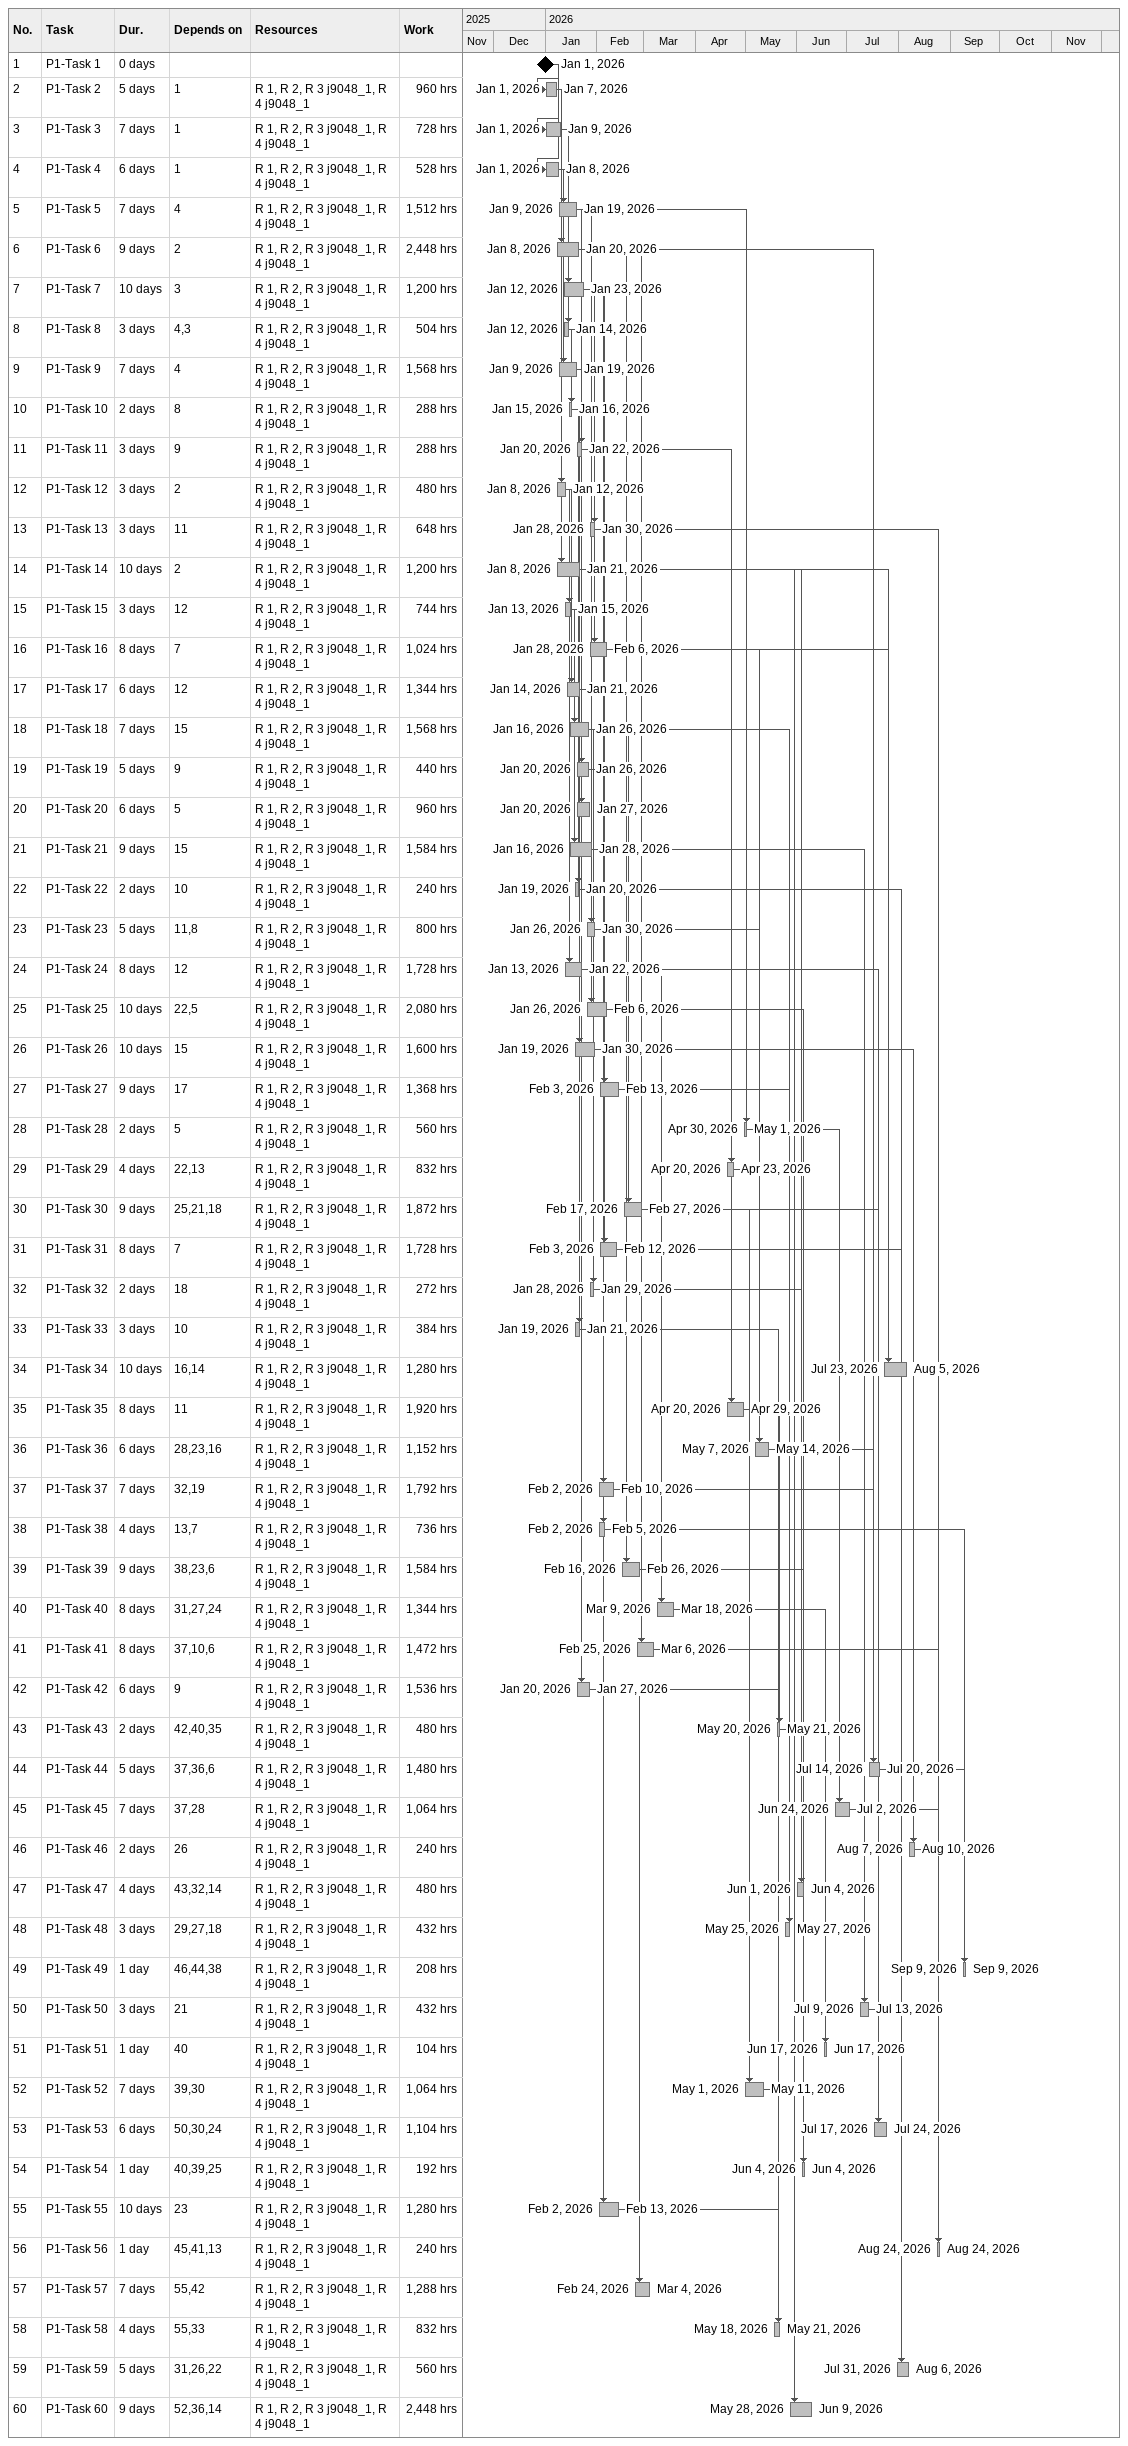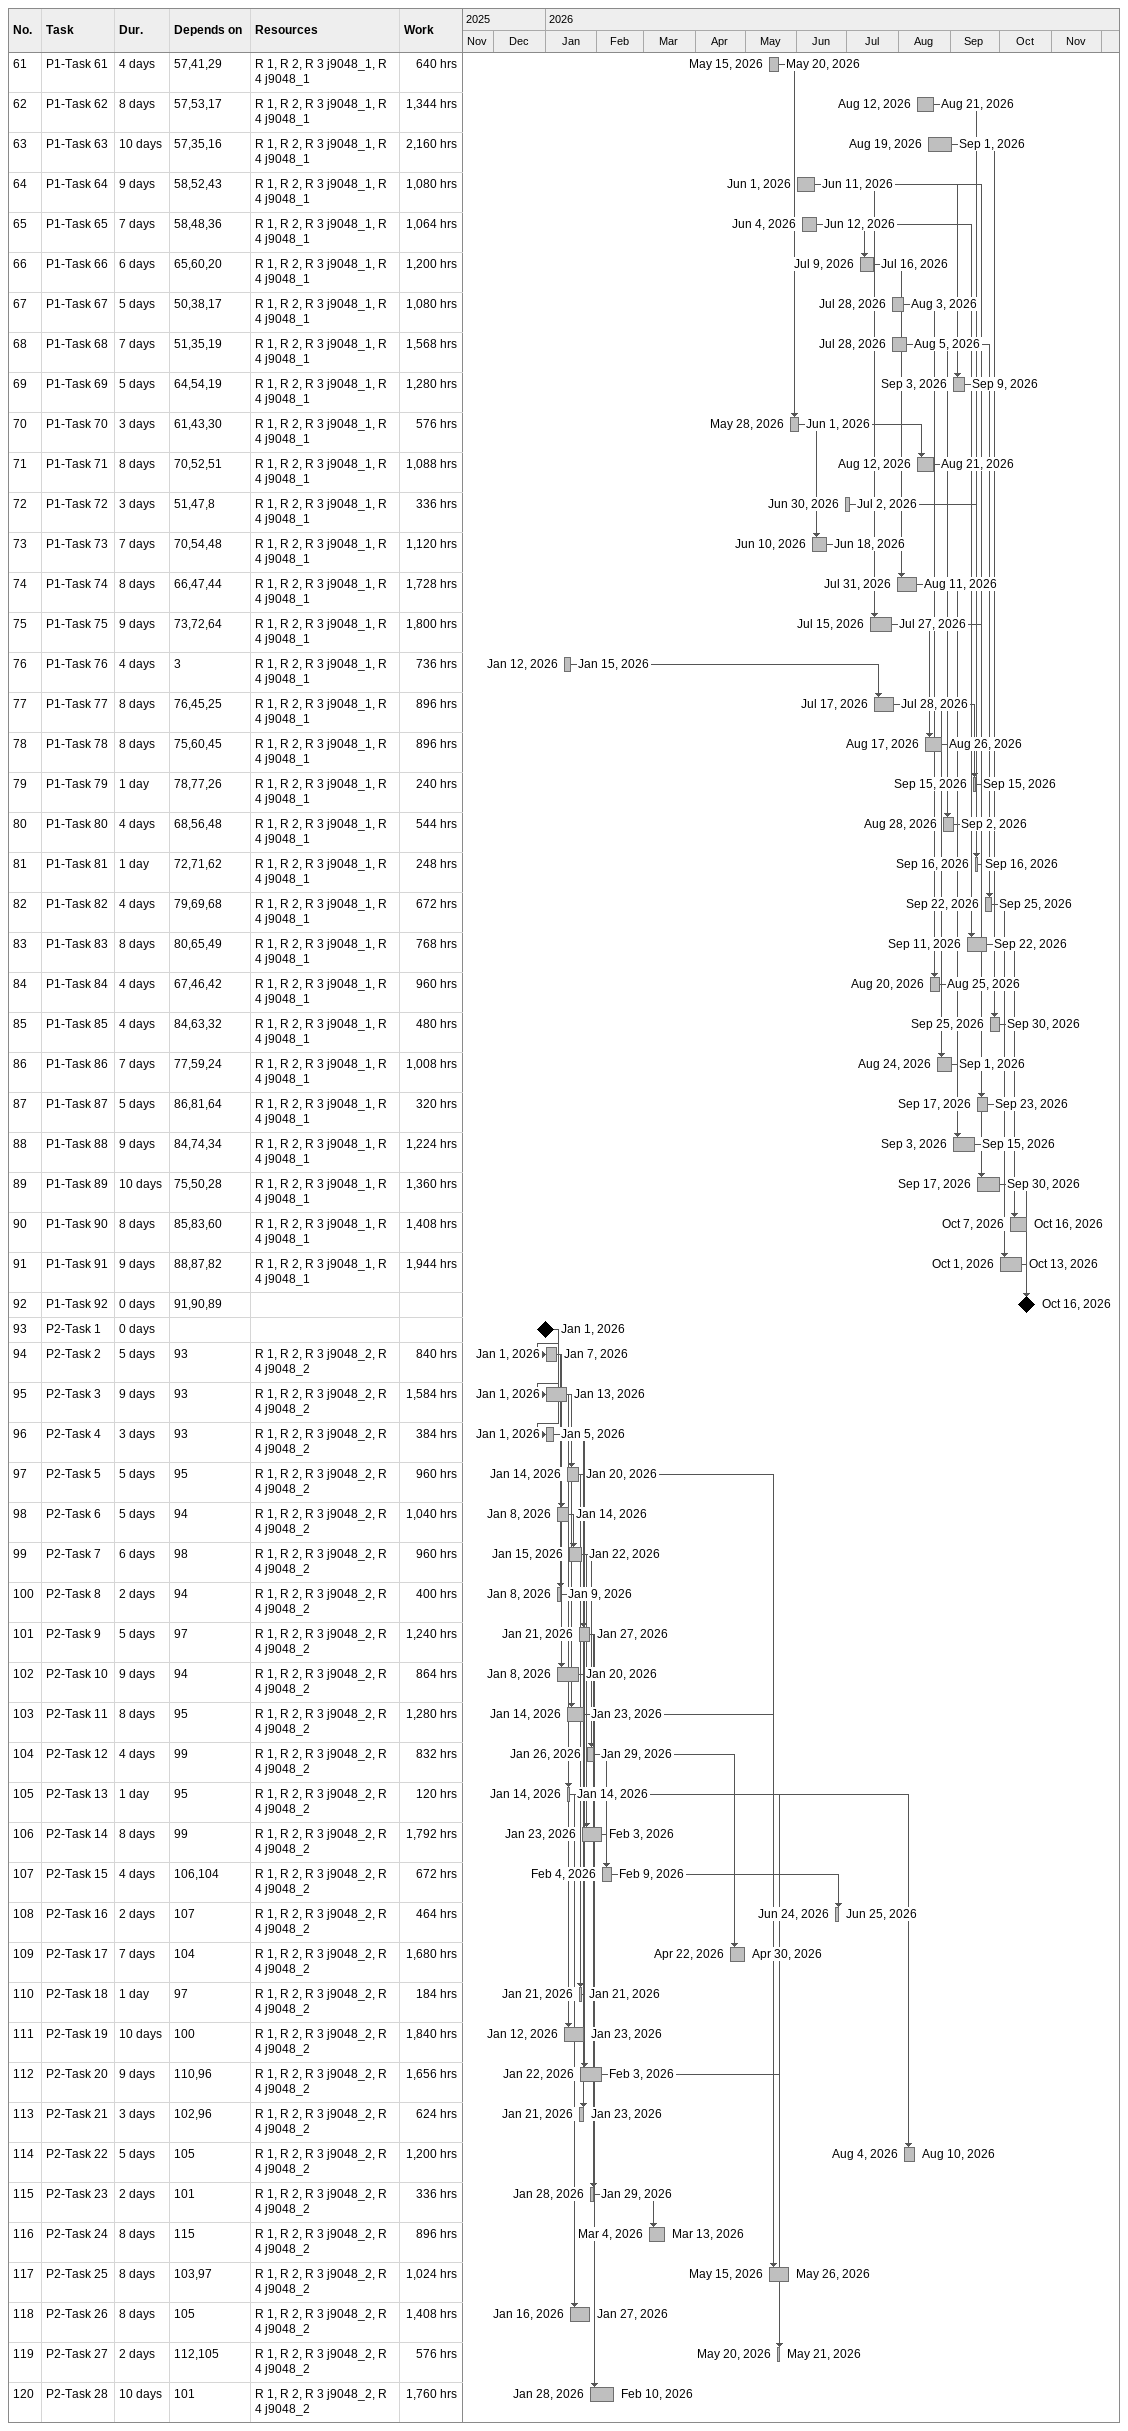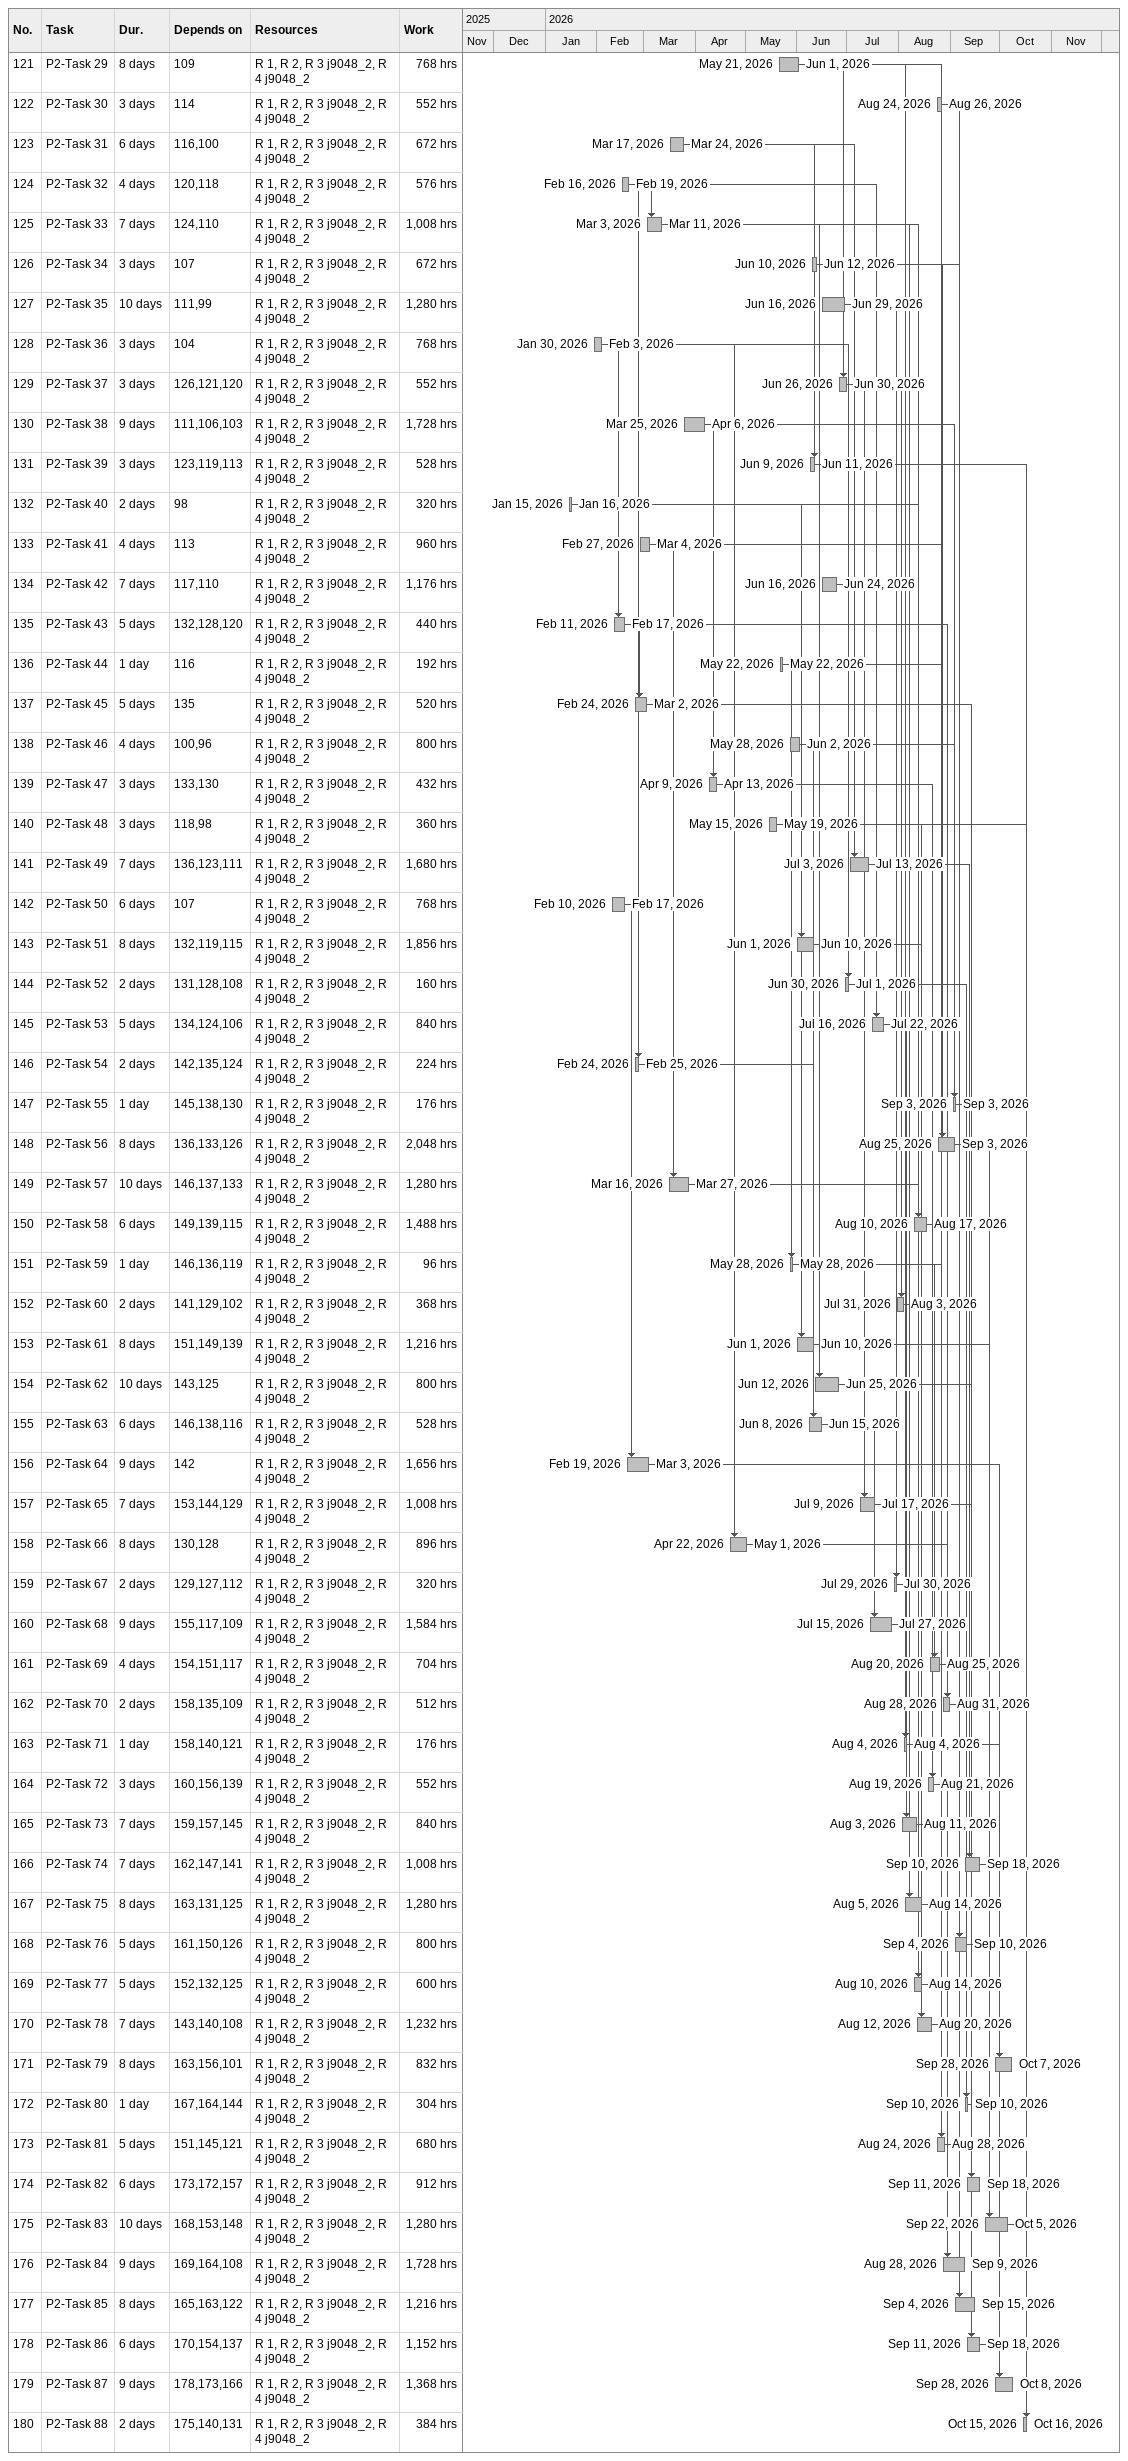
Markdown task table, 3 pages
| ID | Task | Duration | Start | Finish | Predecessors | Resources | Work (h) |
|---|---|---|---|---|---|---|---|
| 1 | P1-Task 1 | 0d | 2026-01-01 | 2026-01-01 |  |  |  |
| 2 | P1-Task 2 | 5d | 2026-01-01 | 2026-01-07 | 1 | R 1, R 2, R 3 j9048_1, R 4 j9048_1 | 960 |
| 3 | P1-Task 3 | 7d | 2026-01-01 | 2026-01-09 | 1 | R 1, R 2, R 3 j9048_1, R 4 j9048_1 | 728 |
| 4 | P1-Task 4 | 6d | 2026-01-01 | 2026-01-08 | 1 | R 1, R 2, R 3 j9048_1, R 4 j9048_1 | 528 |
| 5 | P1-Task 5 | 7d | 2026-01-09 | 2026-01-19 | 4 | R 1, R 2, R 3 j9048_1, R 4 j9048_1 | 1512 |
| 6 | P1-Task 6 | 9d | 2026-01-08 | 2026-01-20 | 2 | R 1, R 2, R 3 j9048_1, R 4 j9048_1 | 2448 |
| 7 | P1-Task 7 | 10d | 2026-01-12 | 2026-01-23 | 3 | R 1, R 2, R 3 j9048_1, R 4 j9048_1 | 1200 |
| 8 | P1-Task 8 | 3d | 2026-01-12 | 2026-01-14 | 4, 3 | R 1, R 2, R 3 j9048_1, R 4 j9048_1 | 504 |
| 9 | P1-Task 9 | 7d | 2026-01-09 | 2026-01-19 | 4 | R 1, R 2, R 3 j9048_1, R 4 j9048_1 | 1568 |
| 10 | P1-Task 10 | 2d | 2026-01-15 | 2026-01-16 | 8 | R 1, R 2, R 3 j9048_1, R 4 j9048_1 | 288 |
| 11 | P1-Task 11 | 3d | 2026-01-20 | 2026-01-22 | 9 | R 1, R 2, R 3 j9048_1, R 4 j9048_1 | 288 |
| 12 | P1-Task 12 | 3d | 2026-01-08 | 2026-01-12 | 2 | R 1, R 2, R 3 j9048_1, R 4 j9048_1 | 480 |
| 13 | P1-Task 13 | 3d | 2026-01-28 | 2026-01-30 | 11 | R 1, R 2, R 3 j9048_1, R 4 j9048_1 | 648 |
| 14 | P1-Task 14 | 10d | 2026-01-08 | 2026-01-21 | 2 | R 1, R 2, R 3 j9048_1, R 4 j9048_1 | 1200 |
| 15 | P1-Task 15 | 3d | 2026-01-13 | 2026-01-15 | 12 | R 1, R 2, R 3 j9048_1, R 4 j9048_1 | 744 |
| 16 | P1-Task 16 | 8d | 2026-01-28 | 2026-02-06 | 7 | R 1, R 2, R 3 j9048_1, R 4 j9048_1 | 1024 |
| 17 | P1-Task 17 | 6d | 2026-01-14 | 2026-01-21 | 12 | R 1, R 2, R 3 j9048_1, R 4 j9048_1 | 1344 |
| 18 | P1-Task 18 | 7d | 2026-01-16 | 2026-01-26 | 15 | R 1, R 2, R 3 j9048_1, R 4 j9048_1 | 1568 |
| 19 | P1-Task 19 | 5d | 2026-01-20 | 2026-01-26 | 9 | R 1, R 2, R 3 j9048_1, R 4 j9048_1 | 440 |
| 20 | P1-Task 20 | 6d | 2026-01-20 | 2026-01-27 | 5 | R 1, R 2, R 3 j9048_1, R 4 j9048_1 | 960 |
| 21 | P1-Task 21 | 9d | 2026-01-16 | 2026-01-28 | 15 | R 1, R 2, R 3 j9048_1, R 4 j9048_1 | 1584 |
| 22 | P1-Task 22 | 2d | 2026-01-19 | 2026-01-20 | 10 | R 1, R 2, R 3 j9048_1, R 4 j9048_1 | 240 |
| 23 | P1-Task 23 | 5d | 2026-01-26 | 2026-01-30 | 11, 8 | R 1, R 2, R 3 j9048_1, R 4 j9048_1 | 800 |
| 24 | P1-Task 24 | 8d | 2026-01-13 | 2026-01-22 | 12 | R 1, R 2, R 3 j9048_1, R 4 j9048_1 | 1728 |
| 25 | P1-Task 25 | 10d | 2026-01-26 | 2026-02-06 | 22, 5 | R 1, R 2, R 3 j9048_1, R 4 j9048_1 | 2080 |
| 26 | P1-Task 26 | 10d | 2026-01-19 | 2026-01-30 | 15 | R 1, R 2, R 3 j9048_1, R 4 j9048_1 | 1600 |
| 27 | P1-Task 27 | 9d | 2026-02-03 | 2026-02-13 | 17 | R 1, R 2, R 3 j9048_1, R 4 j9048_1 | 1368 |
| 28 | P1-Task 28 | 2d | 2026-04-30 | 2026-05-01 | 5 | R 1, R 2, R 3 j9048_1, R 4 j9048_1 | 560 |
| 29 | P1-Task 29 | 4d | 2026-04-20 | 2026-04-23 | 22, 13 | R 1, R 2, R 3 j9048_1, R 4 j9048_1 | 832 |
| 30 | P1-Task 30 | 9d | 2026-02-17 | 2026-02-27 | 25, 21, 18 | R 1, R 2, R 3 j9048_1, R 4 j9048_1 | 1872 |
| 31 | P1-Task 31 | 8d | 2026-02-03 | 2026-02-12 | 7 | R 1, R 2, R 3 j9048_1, R 4 j9048_1 | 1728 |
| 32 | P1-Task 32 | 2d | 2026-01-28 | 2026-01-29 | 18 | R 1, R 2, R 3 j9048_1, R 4 j9048_1 | 272 |
| 33 | P1-Task 33 | 3d | 2026-01-19 | 2026-01-21 | 10 | R 1, R 2, R 3 j9048_1, R 4 j9048_1 | 384 |
| 34 | P1-Task 34 | 10d | 2026-07-23 | 2026-08-05 | 16, 14 | R 1, R 2, R 3 j9048_1, R 4 j9048_1 | 1280 |
| 35 | P1-Task 35 | 8d | 2026-04-20 | 2026-04-29 | 11 | R 1, R 2, R 3 j9048_1, R 4 j9048_1 | 1920 |
| 36 | P1-Task 36 | 6d | 2026-05-07 | 2026-05-14 | 28, 23, 16 | R 1, R 2, R 3 j9048_1, R 4 j9048_1 | 1152 |
| 37 | P1-Task 37 | 7d | 2026-02-02 | 2026-02-10 | 32, 19 | R 1, R 2, R 3 j9048_1, R 4 j9048_1 | 1792 |
| 38 | P1-Task 38 | 4d | 2026-02-02 | 2026-02-05 | 13, 7 | R 1, R 2, R 3 j9048_1, R 4 j9048_1 | 736 |
| 39 | P1-Task 39 | 9d | 2026-02-16 | 2026-02-26 | 38, 23, 6 | R 1, R 2, R 3 j9048_1, R 4 j9048_1 | 1584 |
| 40 | P1-Task 40 | 8d | 2026-03-09 | 2026-03-18 | 31, 27, 24 | R 1, R 2, R 3 j9048_1, R 4 j9048_1 | 1344 |
| 41 | P1-Task 41 | 8d | 2026-02-25 | 2026-03-06 | 37, 10, 6 | R 1, R 2, R 3 j9048_1, R 4 j9048_1 | 1472 |
| 42 | P1-Task 42 | 6d | 2026-01-20 | 2026-01-27 | 9 | R 1, R 2, R 3 j9048_1, R 4 j9048_1 | 1536 |
| 43 | P1-Task 43 | 2d | 2026-05-20 | 2026-05-21 | 42, 40, 35 | R 1, R 2, R 3 j9048_1, R 4 j9048_1 | 480 |
| 44 | P1-Task 44 | 5d | 2026-07-14 | 2026-07-20 | 37, 36, 6 | R 1, R 2, R 3 j9048_1, R 4 j9048_1 | 1480 |
| 45 | P1-Task 45 | 7d | 2026-06-24 | 2026-07-02 | 37, 28 | R 1, R 2, R 3 j9048_1, R 4 j9048_1 | 1064 |
| 46 | P1-Task 46 | 2d | 2026-08-07 | 2026-08-10 | 26 | R 1, R 2, R 3 j9048_1, R 4 j9048_1 | 240 |
| 47 | P1-Task 47 | 4d | 2026-06-01 | 2026-06-04 | 43, 32, 14 | R 1, R 2, R 3 j9048_1, R 4 j9048_1 | 480 |
| 48 | P1-Task 48 | 3d | 2026-05-25 | 2026-05-27 | 29, 27, 18 | R 1, R 2, R 3 j9048_1, R 4 j9048_1 | 432 |
| 49 | P1-Task 49 | 1d | 2026-09-09 | 2026-09-09 | 46, 44, 38 | R 1, R 2, R 3 j9048_1, R 4 j9048_1 | 208 |
| 50 | P1-Task 50 | 3d | 2026-07-09 | 2026-07-13 | 21 | R 1, R 2, R 3 j9048_1, R 4 j9048_1 | 432 |
| 51 | P1-Task 51 | 1d | 2026-06-17 | 2026-06-17 | 40 | R 1, R 2, R 3 j9048_1, R 4 j9048_1 | 104 |
| 52 | P1-Task 52 | 7d | 2026-05-01 | 2026-05-11 | 39, 30 | R 1, R 2, R 3 j9048_1, R 4 j9048_1 | 1064 |
| 53 | P1-Task 53 | 6d | 2026-07-17 | 2026-07-24 | 50, 30, 24 | R 1, R 2, R 3 j9048_1, R 4 j9048_1 | 1104 |
| 54 | P1-Task 54 | 1d | 2026-06-04 | 2026-06-04 | 40, 39, 25 | R 1, R 2, R 3 j9048_1, R 4 j9048_1 | 192 |
| 55 | P1-Task 55 | 10d | 2026-02-02 | 2026-02-13 | 23 | R 1, R 2, R 3 j9048_1, R 4 j9048_1 | 1280 |
| 56 | P1-Task 56 | 1d | 2026-08-24 | 2026-08-24 | 45, 41, 13 | R 1, R 2, R 3 j9048_1, R 4 j9048_1 | 240 |
| 57 | P1-Task 57 | 7d | 2026-02-24 | 2026-03-04 | 55, 42 | R 1, R 2, R 3 j9048_1, R 4 j9048_1 | 1288 |
| 58 | P1-Task 58 | 4d | 2026-05-18 | 2026-05-21 | 55, 33 | R 1, R 2, R 3 j9048_1, R 4 j9048_1 | 832 |
| 59 | P1-Task 59 | 5d | 2026-07-31 | 2026-08-06 | 31, 26, 22 | R 1, R 2, R 3 j9048_1, R 4 j9048_1 | 560 |
| 60 | P1-Task 60 | 9d | 2026-05-28 | 2026-06-09 | 52, 36, 14 | R 1, R 2, R 3 j9048_1, R 4 j9048_1 | 2448 |
| 61 | P1-Task 61 | 4d | 2026-05-15 | 2026-05-20 | 57, 41, 29 | R 1, R 2, R 3 j9048_1, R 4 j9048_1 | 640 |
| 62 | P1-Task 62 | 8d | 2026-08-12 | 2026-08-21 | 57, 53, 17 | R 1, R 2, R 3 j9048_1, R 4 j9048_1 | 1344 |
| 63 | P1-Task 63 | 10d | 2026-08-19 | 2026-09-01 | 57, 35, 16 | R 1, R 2, R 3 j9048_1, R 4 j9048_1 | 2160 |
| 64 | P1-Task 64 | 9d | 2026-06-01 | 2026-06-11 | 58, 52, 43 | R 1, R 2, R 3 j9048_1, R 4 j9048_1 | 1080 |
| 65 | P1-Task 65 | 7d | 2026-06-04 | 2026-06-12 | 58, 48, 36 | R 1, R 2, R 3 j9048_1, R 4 j9048_1 | 1064 |
| 66 | P1-Task 66 | 6d | 2026-07-09 | 2026-07-16 | 65, 60, 20 | R 1, R 2, R 3 j9048_1, R 4 j9048_1 | 1200 |
| 67 | P1-Task 67 | 5d | 2026-07-28 | 2026-08-03 | 50, 38, 17 | R 1, R 2, R 3 j9048_1, R 4 j9048_1 | 1080 |
| 68 | P1-Task 68 | 7d | 2026-07-28 | 2026-08-05 | 51, 35, 19 | R 1, R 2, R 3 j9048_1, R 4 j9048_1 | 1568 |
| 69 | P1-Task 69 | 5d | 2026-09-03 | 2026-09-09 | 64, 54, 19 | R 1, R 2, R 3 j9048_1, R 4 j9048_1 | 1280 |
| 70 | P1-Task 70 | 3d | 2026-05-28 | 2026-06-01 | 61, 43, 30 | R 1, R 2, R 3 j9048_1, R 4 j9048_1 | 576 |
| 71 | P1-Task 71 | 8d | 2026-08-12 | 2026-08-21 | 70, 52, 51 | R 1, R 2, R 3 j9048_1, R 4 j9048_1 | 1088 |
| 72 | P1-Task 72 | 3d | 2026-06-30 | 2026-07-02 | 51, 47, 8 | R 1, R 2, R 3 j9048_1, R 4 j9048_1 | 336 |
| 73 | P1-Task 73 | 7d | 2026-06-10 | 2026-06-18 | 70, 54, 48 | R 1, R 2, R 3 j9048_1, R 4 j9048_1 | 1120 |
| 74 | P1-Task 74 | 8d | 2026-07-31 | 2026-08-11 | 66, 47, 44 | R 1, R 2, R 3 j9048_1, R 4 j9048_1 | 1728 |
| 75 | P1-Task 75 | 9d | 2026-07-15 | 2026-07-27 | 73, 72, 64 | R 1, R 2, R 3 j9048_1, R 4 j9048_1 | 1800 |
| 76 | P1-Task 76 | 4d | 2026-01-12 | 2026-01-15 | 3 | R 1, R 2, R 3 j9048_1, R 4 j9048_1 | 736 |
| 77 | P1-Task 77 | 8d | 2026-07-17 | 2026-07-28 | 76, 45, 25 | R 1, R 2, R 3 j9048_1, R 4 j9048_1 | 896 |
| 78 | P1-Task 78 | 8d | 2026-08-17 | 2026-08-26 | 75, 60, 45 | R 1, R 2, R 3 j9048_1, R 4 j9048_1 | 896 |
| 79 | P1-Task 79 | 1d | 2026-09-15 | 2026-09-15 | 78, 77, 26 | R 1, R 2, R 3 j9048_1, R 4 j9048_1 | 240 |
| 80 | P1-Task 80 | 4d | 2026-08-28 | 2026-09-02 | 68, 56, 48 | R 1, R 2, R 3 j9048_1, R 4 j9048_1 | 544 |
| 81 | P1-Task 81 | 1d | 2026-09-16 | 2026-09-16 | 72, 71, 62 | R 1, R 2, R 3 j9048_1, R 4 j9048_1 | 248 |
| 82 | P1-Task 82 | 4d | 2026-09-22 | 2026-09-25 | 79, 69, 68 | R 1, R 2, R 3 j9048_1, R 4 j9048_1 | 672 |
| 83 | P1-Task 83 | 8d | 2026-09-11 | 2026-09-22 | 80, 65, 49 | R 1, R 2, R 3 j9048_1, R 4 j9048_1 | 768 |
| 84 | P1-Task 84 | 4d | 2026-08-20 | 2026-08-25 | 67, 46, 42 | R 1, R 2, R 3 j9048_1, R 4 j9048_1 | 960 |
| 85 | P1-Task 85 | 4d | 2026-09-25 | 2026-09-30 | 84, 63, 32 | R 1, R 2, R 3 j9048_1, R 4 j9048_1 | 480 |
| 86 | P1-Task 86 | 7d | 2026-08-24 | 2026-09-01 | 77, 59, 24 | R 1, R 2, R 3 j9048_1, R 4 j9048_1 | 1008 |
| 87 | P1-Task 87 | 5d | 2026-09-17 | 2026-09-23 | 86, 81, 64 | R 1, R 2, R 3 j9048_1, R 4 j9048_1 | 320 |
| 88 | P1-Task 88 | 9d | 2026-09-03 | 2026-09-15 | 84, 74, 34 | R 1, R 2, R 3 j9048_1, R 4 j9048_1 | 1224 |
| 89 | P1-Task 89 | 10d | 2026-09-17 | 2026-09-30 | 75, 50, 28 | R 1, R 2, R 3 j9048_1, R 4 j9048_1 | 1360 |
| 90 | P1-Task 90 | 8d | 2026-10-07 | 2026-10-16 | 85, 83, 60 | R 1, R 2, R 3 j9048_1, R 4 j9048_1 | 1408 |
| 91 | P1-Task 91 | 9d | 2026-10-01 | 2026-10-13 | 88, 87, 82 | R 1, R 2, R 3 j9048_1, R 4 j9048_1 | 1944 |
| 92 | P1-Task 92 | 0d | 2026-10-16 | 2026-10-16 | 91, 90, 89 |  |  |
| 93 | P2-Task 1 | 0d | 2026-01-01 | 2026-01-01 |  |  |  |
| 94 | P2-Task 2 | 5d | 2026-01-01 | 2026-01-07 | 93 | R 1, R 2, R 3 j9048_2, R 4 j9048_2 | 840 |
| 95 | P2-Task 3 | 9d | 2026-01-01 | 2026-01-13 | 93 | R 1, R 2, R 3 j9048_2, R 4 j9048_2 | 1584 |
| 96 | P2-Task 4 | 3d | 2026-01-01 | 2026-01-05 | 93 | R 1, R 2, R 3 j9048_2, R 4 j9048_2 | 384 |
| 97 | P2-Task 5 | 5d | 2026-01-14 | 2026-01-20 | 95 | R 1, R 2, R 3 j9048_2, R 4 j9048_2 | 960 |
| 98 | P2-Task 6 | 5d | 2026-01-08 | 2026-01-14 | 94 | R 1, R 2, R 3 j9048_2, R 4 j9048_2 | 1040 |
| 99 | P2-Task 7 | 6d | 2026-01-15 | 2026-01-22 | 98 | R 1, R 2, R 3 j9048_2, R 4 j9048_2 | 960 |
| 100 | P2-Task 8 | 2d | 2026-01-08 | 2026-01-09 | 94 | R 1, R 2, R 3 j9048_2, R 4 j9048_2 | 400 |
| 101 | P2-Task 9 | 5d | 2026-01-21 | 2026-01-27 | 97 | R 1, R 2, R 3 j9048_2, R 4 j9048_2 | 1240 |
| 102 | P2-Task 10 | 9d | 2026-01-08 | 2026-01-20 | 94 | R 1, R 2, R 3 j9048_2, R 4 j9048_2 | 864 |
| 103 | P2-Task 11 | 8d | 2026-01-14 | 2026-01-23 | 95 | R 1, R 2, R 3 j9048_2, R 4 j9048_2 | 1280 |
| 104 | P2-Task 12 | 4d | 2026-01-26 | 2026-01-29 | 99 | R 1, R 2, R 3 j9048_2, R 4 j9048_2 | 832 |
| 105 | P2-Task 13 | 1d | 2026-01-14 | 2026-01-14 | 95 | R 1, R 2, R 3 j9048_2, R 4 j9048_2 | 120 |
| 106 | P2-Task 14 | 8d | 2026-01-23 | 2026-02-03 | 99 | R 1, R 2, R 3 j9048_2, R 4 j9048_2 | 1792 |
| 107 | P2-Task 15 | 4d | 2026-02-04 | 2026-02-09 | 106, 104 | R 1, R 2, R 3 j9048_2, R 4 j9048_2 | 672 |
| 108 | P2-Task 16 | 2d | 2026-06-24 | 2026-06-25 | 107 | R 1, R 2, R 3 j9048_2, R 4 j9048_2 | 464 |
| 109 | P2-Task 17 | 7d | 2026-04-22 | 2026-04-30 | 104 | R 1, R 2, R 3 j9048_2, R 4 j9048_2 | 1680 |
| 110 | P2-Task 18 | 1d | 2026-01-21 | 2026-01-21 | 97 | R 1, R 2, R 3 j9048_2, R 4 j9048_2 | 184 |
| 111 | P2-Task 19 | 10d | 2026-01-12 | 2026-01-23 | 100 | R 1, R 2, R 3 j9048_2, R 4 j9048_2 | 1840 |
| 112 | P2-Task 20 | 9d | 2026-01-22 | 2026-02-03 | 110, 96 | R 1, R 2, R 3 j9048_2, R 4 j9048_2 | 1656 |
| 113 | P2-Task 21 | 3d | 2026-01-21 | 2026-01-23 | 102, 96 | R 1, R 2, R 3 j9048_2, R 4 j9048_2 | 624 |
| 114 | P2-Task 22 | 5d | 2026-08-04 | 2026-08-10 | 105 | R 1, R 2, R 3 j9048_2, R 4 j9048_2 | 1200 |
| 115 | P2-Task 23 | 2d | 2026-01-28 | 2026-01-29 | 101 | R 1, R 2, R 3 j9048_2, R 4 j9048_2 | 336 |
| 116 | P2-Task 24 | 8d | 2026-03-04 | 2026-03-13 | 115 | R 1, R 2, R 3 j9048_2, R 4 j9048_2 | 896 |
| 117 | P2-Task 25 | 8d | 2026-05-15 | 2026-05-26 | 103, 97 | R 1, R 2, R 3 j9048_2, R 4 j9048_2 | 1024 |
| 118 | P2-Task 26 | 8d | 2026-01-16 | 2026-01-27 | 105 | R 1, R 2, R 3 j9048_2, R 4 j9048_2 | 1408 |
| 119 | P2-Task 27 | 2d | 2026-05-20 | 2026-05-21 | 112, 105 | R 1, R 2, R 3 j9048_2, R 4 j9048_2 | 576 |
| 120 | P2-Task 28 | 10d | 2026-01-28 | 2026-02-10 | 101 | R 1, R 2, R 3 j9048_2, R 4 j9048_2 | 1760 |
| 121 | P2-Task 29 | 8d | 2026-05-21 | 2026-06-01 | 109 | R 1, R 2, R 3 j9048_2, R 4 j9048_2 | 768 |
| 122 | P2-Task 30 | 3d | 2026-08-24 | 2026-08-26 | 114 | R 1, R 2, R 3 j9048_2, R 4 j9048_2 | 552 |
| 123 | P2-Task 31 | 6d | 2026-03-17 | 2026-03-24 | 116, 100 | R 1, R 2, R 3 j9048_2, R 4 j9048_2 | 672 |
| 124 | P2-Task 32 | 4d | 2026-02-16 | 2026-02-19 | 120, 118 | R 1, R 2, R 3 j9048_2, R 4 j9048_2 | 576 |
| 125 | P2-Task 33 | 7d | 2026-03-03 | 2026-03-11 | 124, 110 | R 1, R 2, R 3 j9048_2, R 4 j9048_2 | 1008 |
| 126 | P2-Task 34 | 3d | 2026-06-10 | 2026-06-12 | 107 | R 1, R 2, R 3 j9048_2, R 4 j9048_2 | 672 |
| 127 | P2-Task 35 | 10d | 2026-06-16 | 2026-06-29 | 111, 99 | R 1, R 2, R 3 j9048_2, R 4 j9048_2 | 1280 |
| 128 | P2-Task 36 | 3d | 2026-01-30 | 2026-02-03 | 104 | R 1, R 2, R 3 j9048_2, R 4 j9048_2 | 768 |
| 129 | P2-Task 37 | 3d | 2026-06-26 | 2026-06-30 | 126, 121, 120 | R 1, R 2, R 3 j9048_2, R 4 j9048_2 | 552 |
| 130 | P2-Task 38 | 9d | 2026-03-25 | 2026-04-06 | 111, 106, 103 | R 1, R 2, R 3 j9048_2, R 4 j9048_2 | 1728 |
| 131 | P2-Task 39 | 3d | 2026-06-09 | 2026-06-11 | 123, 119, 113 | R 1, R 2, R 3 j9048_2, R 4 j9048_2 | 528 |
| 132 | P2-Task 40 | 2d | 2026-01-15 | 2026-01-16 | 98 | R 1, R 2, R 3 j9048_2, R 4 j9048_2 | 320 |
| 133 | P2-Task 41 | 4d | 2026-02-27 | 2026-03-04 | 113 | R 1, R 2, R 3 j9048_2, R 4 j9048_2 | 960 |
| 134 | P2-Task 42 | 7d | 2026-06-16 | 2026-06-24 | 117, 110 | R 1, R 2, R 3 j9048_2, R 4 j9048_2 | 1176 |
| 135 | P2-Task 43 | 5d | 2026-02-11 | 2026-02-17 | 132, 128, 120 | R 1, R 2, R 3 j9048_2, R 4 j9048_2 | 440 |
| 136 | P2-Task 44 | 1d | 2026-05-22 | 2026-05-22 | 116 | R 1, R 2, R 3 j9048_2, R 4 j9048_2 | 192 |
| 137 | P2-Task 45 | 5d | 2026-02-24 | 2026-03-02 | 135 | R 1, R 2, R 3 j9048_2, R 4 j9048_2 | 520 |
| 138 | P2-Task 46 | 4d | 2026-05-28 | 2026-06-02 | 100, 96 | R 1, R 2, R 3 j9048_2, R 4 j9048_2 | 800 |
| 139 | P2-Task 47 | 3d | 2026-04-09 | 2026-04-13 | 133, 130 | R 1, R 2, R 3 j9048_2, R 4 j9048_2 | 432 |
| 140 | P2-Task 48 | 3d | 2026-05-15 | 2026-05-19 | 118, 98 | R 1, R 2, R 3 j9048_2, R 4 j9048_2 | 360 |
| 141 | P2-Task 49 | 7d | 2026-07-03 | 2026-07-13 | 136, 123, 111 | R 1, R 2, R 3 j9048_2, R 4 j9048_2 | 1680 |
| 142 | P2-Task 50 | 6d | 2026-02-10 | 2026-02-17 | 107 | R 1, R 2, R 3 j9048_2, R 4 j9048_2 | 768 |
| 143 | P2-Task 51 | 8d | 2026-06-01 | 2026-06-10 | 132, 119, 115 | R 1, R 2, R 3 j9048_2, R 4 j9048_2 | 1856 |
| 144 | P2-Task 52 | 2d | 2026-06-30 | 2026-07-01 | 131, 128, 108 | R 1, R 2, R 3 j9048_2, R 4 j9048_2 | 160 |
| 145 | P2-Task 53 | 5d | 2026-07-16 | 2026-07-22 | 134, 124, 106 | R 1, R 2, R 3 j9048_2, R 4 j9048_2 | 840 |
| 146 | P2-Task 54 | 2d | 2026-02-24 | 2026-02-25 | 142, 135, 124 | R 1, R 2, R 3 j9048_2, R 4 j9048_2 | 224 |
| 147 | P2-Task 55 | 1d | 2026-09-03 | 2026-09-03 | 145, 138, 130 | R 1, R 2, R 3 j9048_2, R 4 j9048_2 | 176 |
| 148 | P2-Task 56 | 8d | 2026-08-25 | 2026-09-03 | 136, 133, 126 | R 1, R 2, R 3 j9048_2, R 4 j9048_2 | 2048 |
| 149 | P2-Task 57 | 10d | 2026-03-16 | 2026-03-27 | 146, 137, 133 | R 1, R 2, R 3 j9048_2, R 4 j9048_2 | 1280 |
| 150 | P2-Task 58 | 6d | 2026-08-10 | 2026-08-17 | 149, 139, 115 | R 1, R 2, R 3 j9048_2, R 4 j9048_2 | 1488 |
| 151 | P2-Task 59 | 1d | 2026-05-28 | 2026-05-28 | 146, 136, 119 | R 1, R 2, R 3 j9048_2, R 4 j9048_2 | 96 |
| 152 | P2-Task 60 | 2d | 2026-07-31 | 2026-08-03 | 141, 129, 102 | R 1, R 2, R 3 j9048_2, R 4 j9048_2 | 368 |
| 153 | P2-Task 61 | 8d | 2026-06-01 | 2026-06-10 | 151, 149, 139 | R 1, R 2, R 3 j9048_2, R 4 j9048_2 | 1216 |
| 154 | P2-Task 62 | 10d | 2026-06-12 | 2026-06-25 | 143, 125 | R 1, R 2, R 3 j9048_2, R 4 j9048_2 | 800 |
| 155 | P2-Task 63 | 6d | 2026-06-08 | 2026-06-15 | 146, 138, 116 | R 1, R 2, R 3 j9048_2, R 4 j9048_2 | 528 |
| 156 | P2-Task 64 | 9d | 2026-02-19 | 2026-03-03 | 142 | R 1, R 2, R 3 j9048_2, R 4 j9048_2 | 1656 |
| 157 | P2-Task 65 | 7d | 2026-07-09 | 2026-07-17 | 153, 144, 129 | R 1, R 2, R 3 j9048_2, R 4 j9048_2 | 1008 |
| 158 | P2-Task 66 | 8d | 2026-04-22 | 2026-05-01 | 130, 128 | R 1, R 2, R 3 j9048_2, R 4 j9048_2 | 896 |
| 159 | P2-Task 67 | 2d | 2026-07-29 | 2026-07-30 | 129, 127, 112 | R 1, R 2, R 3 j9048_2, R 4 j9048_2 | 320 |
| 160 | P2-Task 68 | 9d | 2026-07-15 | 2026-07-27 | 155, 117, 109 | R 1, R 2, R 3 j9048_2, R 4 j9048_2 | 1584 |
| 161 | P2-Task 69 | 4d | 2026-08-20 | 2026-08-25 | 154, 151, 117 | R 1, R 2, R 3 j9048_2, R 4 j9048_2 | 704 |
| 162 | P2-Task 70 | 2d | 2026-08-28 | 2026-08-31 | 158, 135, 109 | R 1, R 2, R 3 j9048_2, R 4 j9048_2 | 512 |
| 163 | P2-Task 71 | 1d | 2026-08-04 | 2026-08-04 | 158, 140, 121 | R 1, R 2, R 3 j9048_2, R 4 j9048_2 | 176 |
| 164 | P2-Task 72 | 3d | 2026-08-19 | 2026-08-21 | 160, 156, 139 | R 1, R 2, R 3 j9048_2, R 4 j9048_2 | 552 |
| 165 | P2-Task 73 | 7d | 2026-08-03 | 2026-08-11 | 159, 157, 145 | R 1, R 2, R 3 j9048_2, R 4 j9048_2 | 840 |
| 166 | P2-Task 74 | 7d | 2026-09-10 | 2026-09-18 | 162, 147, 141 | R 1, R 2, R 3 j9048_2, R 4 j9048_2 | 1008 |
| 167 | P2-Task 75 | 8d | 2026-08-05 | 2026-08-14 | 163, 131, 125 | R 1, R 2, R 3 j9048_2, R 4 j9048_2 | 1280 |
| 168 | P2-Task 76 | 5d | 2026-09-04 | 2026-09-10 | 161, 150, 126 | R 1, R 2, R 3 j9048_2, R 4 j9048_2 | 800 |
| 169 | P2-Task 77 | 5d | 2026-08-10 | 2026-08-14 | 152, 132, 125 | R 1, R 2, R 3 j9048_2, R 4 j9048_2 | 600 |
| 170 | P2-Task 78 | 7d | 2026-08-12 | 2026-08-20 | 143, 140, 108 | R 1, R 2, R 3 j9048_2, R 4 j9048_2 | 1232 |
| 171 | P2-Task 79 | 8d | 2026-09-28 | 2026-10-07 | 163, 156, 101 | R 1, R 2, R 3 j9048_2, R 4 j9048_2 | 832 |
| 172 | P2-Task 80 | 1d | 2026-09-10 | 2026-09-10 | 167, 164, 144 | R 1, R 2, R 3 j9048_2, R 4 j9048_2 | 304 |
| 173 | P2-Task 81 | 5d | 2026-08-24 | 2026-08-28 | 151, 145, 121 | R 1, R 2, R 3 j9048_2, R 4 j9048_2 | 680 |
| 174 | P2-Task 82 | 6d | 2026-09-11 | 2026-09-18 | 173, 172, 157 | R 1, R 2, R 3 j9048_2, R 4 j9048_2 | 912 |
| 175 | P2-Task 83 | 10d | 2026-09-22 | 2026-10-05 | 168, 153, 148 | R 1, R 2, R 3 j9048_2, R 4 j9048_2 | 1280 |
| 176 | P2-Task 84 | 9d | 2026-08-28 | 2026-09-09 | 169, 164, 108 | R 1, R 2, R 3 j9048_2, R 4 j9048_2 | 1728 |
| 177 | P2-Task 85 | 8d | 2026-09-04 | 2026-09-15 | 165, 163, 122 | R 1, R 2, R 3 j9048_2, R 4 j9048_2 | 1216 |
| 178 | P2-Task 86 | 6d | 2026-09-11 | 2026-09-18 | 170, 154, 137 | R 1, R 2, R 3 j9048_2, R 4 j9048_2 | 1152 |
| 179 | P2-Task 87 | 9d | 2026-09-28 | 2026-10-08 | 178, 173, 166 | R 1, R 2, R 3 j9048_2, R 4 j9048_2 | 1368 |
| 180 | P2-Task 88 | 2d | 2026-10-15 | 2026-10-16 | 175, 140, 131 | R 1, R 2, R 3 j9048_2, R 4 j9048_2 | 384 |
